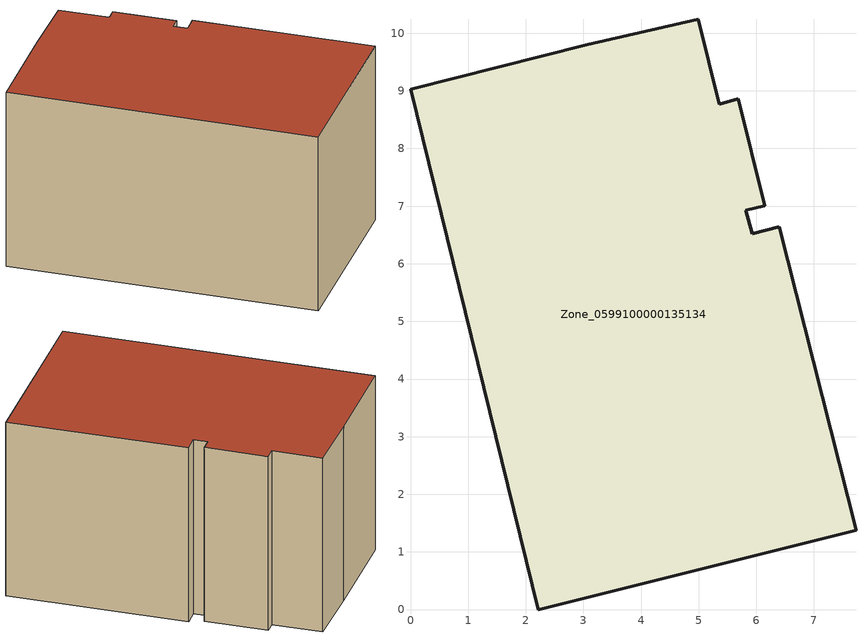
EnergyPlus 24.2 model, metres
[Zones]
Zone_0599100000135134
 floor ground (C_G): 2.22,0 0,9.03 3.06,9.8 4.99,10.24 5.36,8.77 5.69,8.86 6.15,7.01 5.82,6.93 5.93,6.52 6.4,6.64 7.73,1.38 z0
 wall outside (C_F): 6.4,6.64 5.93,6.52 5.82,6.93 6.15,7.01 5.69,8.86 5.36,8.77 4.99,10.24 3.06,9.8 0,9.03 2.22,0 7.73,1.38 6.4,6.64 z0:5.63
 roof outside (C_R): 4.99,10.24 3.06,9.8 0,9.03 2.22,0 7.73,1.38 6.4,6.64 5.93,6.52 5.82,6.93 6.15,7.01 5.69,8.86 5.36,8.77 z5.63
[BUILDING]
Pand.0599100000135134: North Axis=0; Terrain=City; Loads Convergence Tolerance Value=0.04; Temperature Convergence Tolerance Value=0.4; Solar Distribution=FullExterior; Maximum Number of Warmup Days=25; Minimum Number of Warmup Days=1
[Site:Location]
Rotterdam.The.Hague.AP_ZH_NLD Design_Conditions: Latitude=51.96; Longitude=4.45; Time Zone=1; Elevation=-4.5
[SITE:GROUNDTEMPERATURE:BUILDINGSURFACE]
18, 18, 18, 18, 18, 18, 18, 18, 18, 18, 18, 18
[MATERIAL] Thermal Absorptance=0.9; Solar Absorptance=0.7; Visible Absorptance=0.7
Name | Roughness | Thickness | Conductivity | Density | Specific Heat
G.TC.1975-1991 | MediumSmooth | 0.15 | 0.288461 | 540 | 1210
F.TC.1975-1991 | Rough | 0.3 | 0.230769 | 1920 | 840
R.TC.1975-1991 | MediumRough | 0.2 | 0.153846 | 1500 | 1000
[CONSTRUCTION]
C_G: G.TC.1975-1991
C_F: F.TC.1975-1991
C_R: R.TC.1975-1991
[ZONE]
Zone_0599100000135134: Type=1; Multiplier=1; Ceiling Height=Autocalculate; Volume=Autocalculate; Floor Area=autocalculate; Part of Total Floor Area=Yes
[ZONEINFILTRATION:DESIGNFLOWRATE]
Infil_Zone_0599100000135134: Zone or ZoneList or Space or SpaceList=Zone_0599100000135134; Schedule=AlwaysOn; Design Flow Rate Calculation Method=Flow/Area; Flow Rate per Floor Area=0.003; Constant Term Coefficient=1; Temperature Term Coefficient=0; Velocity Term Coefficient=0; Velocity Squared Term Coefficient=0
[HVACTEMPLATE:ZONE:IDEALLOADSAIRSYSTEM]
Zone_0599100000135134: Maximum Heating Supply Air Temperature=50; Minimum Cooling Supply Air Temperature=13; Maximum Heating Supply Air Humidity Ratio=0.0156; Minimum Cooling Supply Air Humidity Ratio=0.0077; Heating Limit=NoLimit; Cooling Limit=NoLimit; Dehumidification Control Type=ConstantSensibleHeatRatio; Cooling Sensible Heat Ratio=0.7; Dehumidification Setpoint=60; Humidification Control Type=None; Humidification Setpoint=30; Outdoor Air Method=None; Outdoor Air Flow Rate per Person=0.00944; Outdoor Air Flow Rate per Zone Floor Area=0; Outdoor Air Flow Rate per Zone=0; Demand Controlled Ventilation Type=None; Outdoor Air Economizer Type=NoEconomizer; Heat Recovery Type=None; Sensible Heat Recovery Effectiveness=0.7; Latent Heat Recovery Effectiveness=0.65
[ZONECONTROL:THERMOSTAT]
ThermostatControl_Zone_0599100000135134: Zone or ZoneList=Zone_0599100000135134; Control Type Schedule=DualSetpointControlType; Control 1=Thermostat_Zone_0599100000135134; Temperature Difference Between Cutout And Setpoint=0
[THERMOSTATSETPOINT:DUALSETPOINT]
Thermostat_Zone_0599100000135134: Heating Setpoint Temperature Schedule=HeatingSetpoint_Zone_0599100000135134; Cooling Setpoint Temperature Schedule=CoolingSetpoint_Zone_0599100000135134
[SCHEDULE:COMPACT]
HeatingSetpoint_Zone_0599100000135134: Through: 12/31, For: AllDays, Until: 24:00, 21
CoolingSetpoint_Zone_0599100000135134: Through: 12/31, For: AllDays, Until: 24:00, 24
DualSetpointControlType: Through: 12/31, For: AllDays, Until: 24:00, 4
AlwaysOn: Through: 12/31, For: AllDays, Until: 24:00, 1
